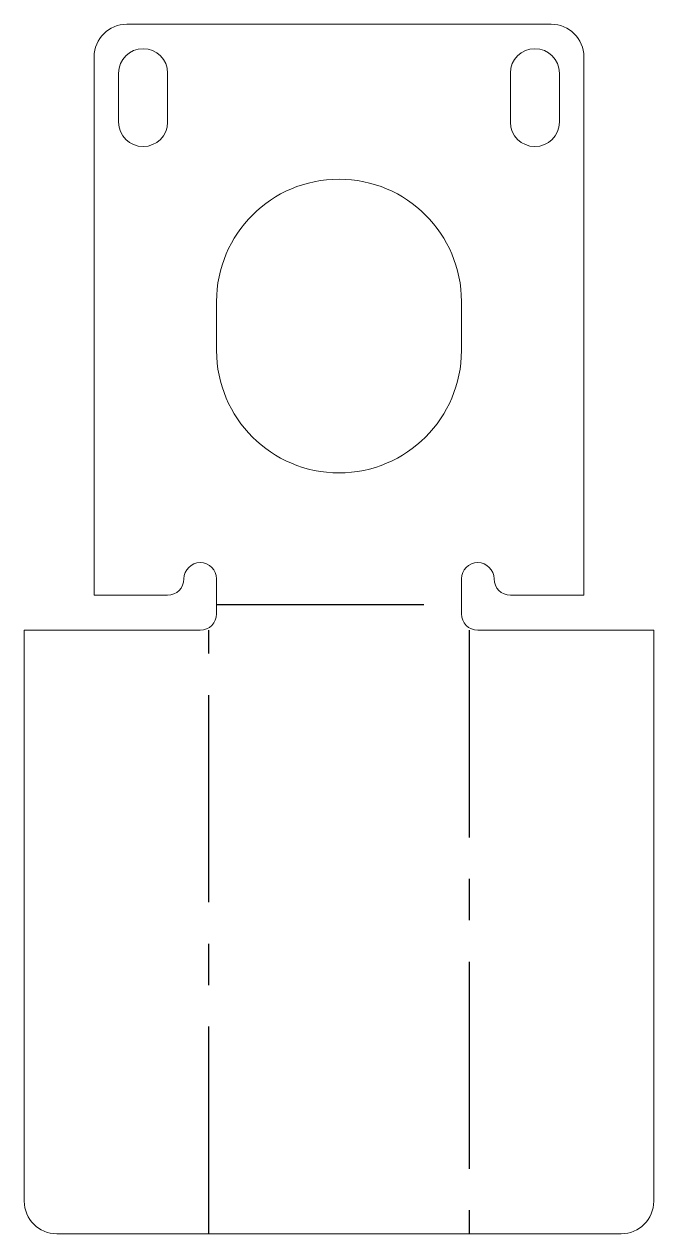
# Model space of a CAD drawing. Header units: millimetres. Extents: x -19 to 19.6, y 1145.6 to 1219.7.
import ezdxf

# ---------------------------------------------------------------- set-up
doc = ezdxf.new("R2010")
doc.units = ezdxf.units.MM
doc.linetypes.add('CENTERX2', pattern=[20.32, 12.7, -2.54, 2.54, -2.54])

msp = doc.modelspace()

# ---------------------------------------------------------------- linework, layer by layer
at = {"color": 7, "linetype": 'Continuous', "lineweight": 15}
for p, q in [((13.308, 1219.701), (-12.692, 1219.701)), ((-14.692, 1217.701), (-14.692, 1184.701)), ((15.308, 1184.701), (15.308, 1217.701)), ((-13.192, 1216.701), (-13.192, 1213.701)), ((-10.192, 1213.701), (-10.192, 1216.701)), ((10.808, 1216.701), (10.808, 1213.701)), ((13.808, 1213.701), (13.808, 1216.701)), ((-7.192, 1202.701), (-7.192, 1199.701)), ((7.808, 1199.701), (7.808, 1202.701)), ((-7.192, 1185.701), (-7.192, 1183.56)), ((7.808, 1183.56), (7.808, 1185.701)), ((-14.692, 1184.701), (-10.192, 1184.701)), ((10.808, 1184.701), (15.308, 1184.701)), ((-18.977, 1147.56), (-18.977, 1182.56)), ((-8.192, 1182.56), (-18.977, 1182.56)), ((19.593, 1182.56), (8.808, 1182.56)), ((19.593, 1182.56), (19.593, 1147.56)), ((17.593, 1145.56), (-16.977, 1145.56))]:
    msp.add_line(p, q, dxfattribs=at)
at = {"color": 7, "linetype": 'CENTERX2'}
for p, q in [((-7.192, 1184.13), (7.808, 1184.13)), ((-7.662, 1145.56), (-7.662, 1182.56)), ((8.278, 1182.56), (8.278, 1145.56))]:
    msp.add_line(p, q, dxfattribs=at)
at = {"color": 7, "linetype": 'Continuous', "lineweight": 15}
for centre, radius, start, end in [((-12.692, 1217.701), 2, 90, 180), ((13.308, 1217.701), 2, 0, 90), ((-11.692, 1216.701), 1.5, 0, 180), ((12.308, 1216.701), 1.5, 0, 180), ((-11.692, 1213.701), 1.5, 180, 360), ((12.308, 1213.701), 1.5, 180, 360), ((0.308, 1202.701), 7.5, 0, 180), ((0.308, 1199.701), 7.5, 180, 0), ((-8.192, 1185.701), 1, 0, 180), ((8.808, 1185.701), 1, 0, 180), ((-10.192, 1185.701), 1, 270, 360), ((10.808, 1185.701), 1, 180, 270), ((-8.192, 1183.56), 1, 270, 0), ((8.808, 1183.56), 1, 180, 270), ((-16.977, 1147.56), 2, 180, 270), ((17.593, 1147.56), 2, 270, 360)]:
    msp.add_arc(centre, radius, start, end, dxfattribs=at)

doc.saveas('drawing.dxf')
